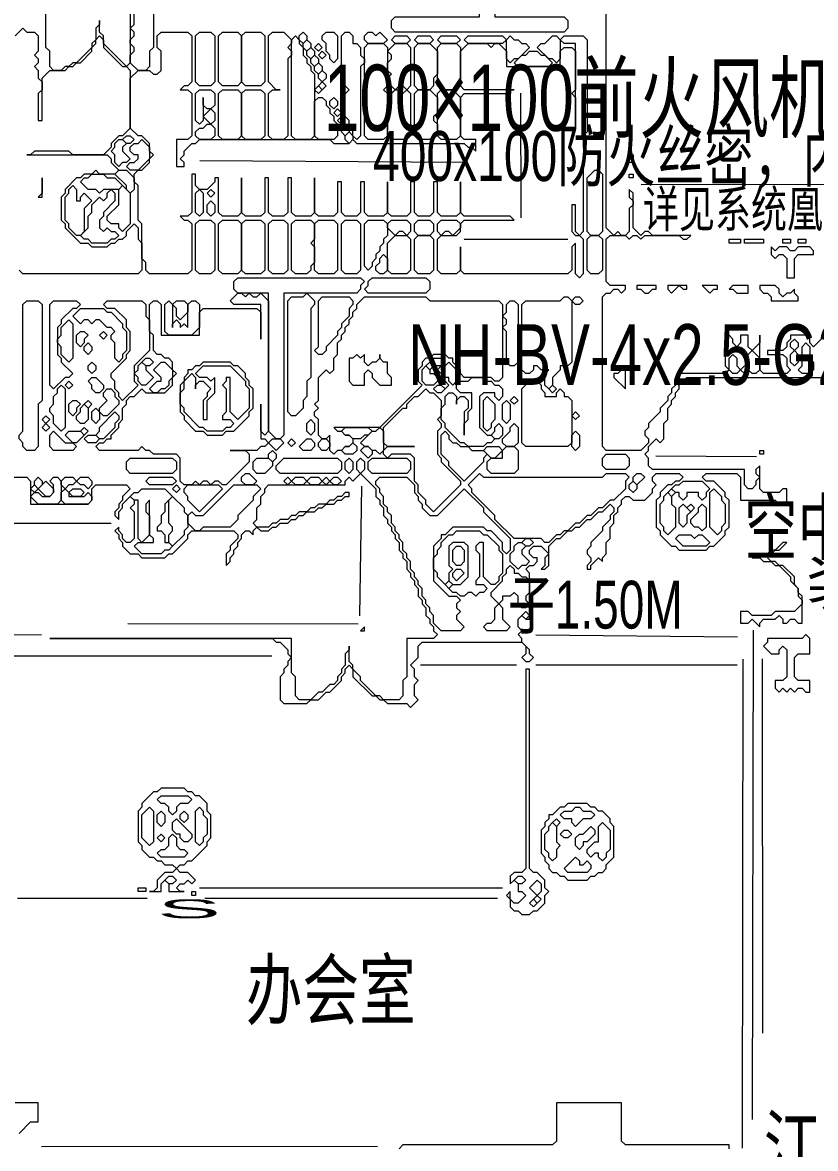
# Model space of a CAD drawing. Extents: x 10 to 1972, y 10 to 1392.
# Drawn here: x 1296.9 to 1503.5, y 475.1 to 768.5 of the extents above; entities that cross this region are included whole.
import ezdxf

# ---------------------------------------------------------------- set-up
doc = ezdxf.new("R2010")
doc.units = 0
for name, color, linetype, lineweight in [('OCR_TEXT', 6, 'Continuous', 0), ('TRACE_CURVE', 6, 'Continuous', 0), ('TRACE_STRAIGHT', 5, 'Continuous', 0), ('TRACE_TEXT_SYMBOL', 6, 'Continuous', 0)]:
    doc.layers.add(name, color=color, linetype=linetype, lineweight=lineweight)
doc.styles.add('wqy-unicode', font='wqy-unicode.lff')

msp = doc.modelspace()

# ---------------------------------------------------------------- linework, layer by layer
at = {"layer": 'TRACE_CURVE', "color": 6}
for points in [[(1449, 698), (1450, 698), (1451, 699), (1452, 699), (1453, 698), (1454, 699), (1454, 700), (1450, 700), (1449, 701), (1449, 712), (1450, 713), (1454, 713), (1455, 712), (1456, 713), (1457, 713), (1458, 712), (1459, 713), (1468, 713), (1469, 712), (1470, 712), (1471, 713), (1461, 713), (1460, 714), (1459, 714), (1458, 713), (1456, 715), (1456, 724), (1455, 725), (1455, 723), (1456, 722), (1456, 721), (1455, 720), (1455, 714), (1454, 713), (1453, 713), (1452, 714), (1451, 713), (1449, 715), (1449, 838)], [(1325, 772), (1325, 758), (1324, 757), (1318, 763), (1318, 765), (1317, 766), (1317, 769), (1317, 768), (1316, 767), (1316, 764), (1315, 763), (1315, 762), (1311, 758), (1310, 758), (1309, 757), (1308, 757), (1307, 756), (1305, 756), (1304, 757), (1304, 761), (1303, 762), (1303, 771)], [(1331, 771), (1331, 762), (1330, 761), (1330, 757), (1329, 756), (1327, 756), (1325, 758), (1325, 760), (1326, 761), (1326, 762), (1325, 763), (1325, 764), (1326, 765), (1326, 766), (1325, 767), (1326, 768), (1326, 773)], [(1295, 765), (1297, 767), (1298, 766), (1300, 766), (1301, 765), (1301, 761), (1300, 760), (1301, 759), (1301, 758), (1300, 757), (1301, 756), (1301, 754), (1302, 753), (1302, 751), (1301, 750), (1301, 743), (1302, 743), (1302, 754), (1304, 756), (1308, 756), (1309, 757), (1310, 757), (1311, 758), (1312, 758), (1315, 761), (1315, 762), (1316, 763), (1316, 764), (1317, 765), (1318, 764), (1318, 762), (1323, 757), (1324, 757), (1325, 756), (1325, 741), (1323, 739), (1322, 739), (1320, 737), (1320, 736), (1318, 734), (1310, 734), (1309, 735), (1300, 735), (1299, 734), (1298, 734), (1319, 734), (1320, 733), (1320, 732), (1322, 730), (1321, 729), (1317, 729), (1316, 730), (1315, 729), (1313, 729), (1312, 728), (1311, 728), (1308, 725), (1308, 724)], [(1332, 765), (1333, 766), (1340, 766), (1341, 765), (1341, 753), (1340, 752), (1339, 752), (1338, 751), (1340, 751), (1341, 750), (1341, 739), (1340, 738), (1337, 738), (1337, 731), (1339, 731), (1339, 732), (1338, 733), (1339, 734), (1339, 735), (1341, 737), (1342, 737), (1343, 738), (1377, 738), (1378, 737), (1382, 737), (1383, 738), (1384, 737), (1412, 737), (1413, 736), (1414, 736), (1415, 735), (1415, 738), (1412, 738), (1411, 739), (1411, 749), (1412, 750), (1423, 750), (1424, 751), (1425, 751), (1412, 751), (1411, 752), (1411, 761), (1413, 763), (1418, 763), (1419, 762), (1420, 763), (1421, 763), (1423, 761), (1423, 757), (1437, 757), (1437, 761), (1438, 762), (1440, 762), (1441, 761), (1441, 751), (1440, 750), (1441, 749), (1441, 741), (1441, 763), (1438, 763), (1437, 764), (1438, 765), (1443, 765), (1444, 764)], [(1330, 737), (1328, 739), (1327, 739), (1325, 741), (1325, 754), (1327, 756), (1330, 756), (1331, 755), (1332, 755), (1333, 756), (1333, 761), (1332, 762), (1332, 765)], [(1444, 764), (1444, 740), (1443, 739), (1443, 736), (1444, 735), (1443, 734), (1443, 714), (1442, 713), (1441, 714), (1441, 721), (1440, 721), (1440, 714), (1441, 713), (1442, 713), (1443, 712), (1443, 703), (1442, 702), (1441, 703), (1441, 711), (1440, 710), (1440, 704), (1439, 703), (1412, 703), (1411, 704), (1411, 710), (1411, 704), (1410, 703), (1406, 703), (1405, 704), (1405, 712), (1406, 713), (1410, 713), (1411, 714), (1411, 716), (1412, 717), (1425, 717), (1424, 718), (1412, 718), (1411, 719), (1411, 727), (1411, 719), (1410, 718), (1406, 718), (1405, 719), (1405, 727), (1404, 727), (1404, 719), (1403, 718), (1400, 718), (1399, 719), (1399, 727), (1398, 727), (1398, 719), (1397, 718), (1393, 718), (1392, 719), (1392, 727), (1392, 719), (1391, 718), (1387, 718), (1386, 719), (1386, 727), (1385, 727), (1385, 719)], [(1385, 719), (1384, 718), (1381, 718), (1380, 719), (1380, 727), (1379, 727), (1379, 719), (1378, 718), (1374, 718), (1373, 719), (1373, 728), (1373, 719), (1372, 718), (1368, 718), (1367, 719), (1367, 728), (1366, 728), (1366, 719), (1365, 718), (1362, 718), (1361, 719), (1361, 728), (1360, 728), (1360, 719), (1359, 718), (1355, 718), (1354, 719), (1354, 728), (1354, 719), (1353, 718), (1349, 718), (1348, 719), (1348, 728), (1347, 728), (1347, 727), (1345, 725), (1343, 725), (1342, 726), (1342, 729), (1341, 729), (1341, 719), (1340, 718), (1338, 718), (1339, 717), (1340, 717), (1341, 716), (1341, 704), (1340, 703), (1330, 703), (1329, 704), (1329, 706), (1328, 707), (1328, 716), (1327, 717), (1327, 726), (1326, 727), (1326, 729), (1327, 730), (1328, 730), (1330, 732), (1330, 733), (1331, 734), (1330, 735), (1330, 737)], [(1308, 724), (1307, 723), (1307, 717), (1308, 716), (1308, 715), (1312, 711), (1314, 711), (1315, 710), (1319, 710), (1320, 711), (1321, 711), (1322, 712), (1323, 712), (1324, 713), (1324, 714), (1326, 716), (1327, 715), (1327, 712), (1328, 711), (1328, 704), (1327, 703), (1297, 703), (1296, 704)], [(1353, 698), (1354, 698), (1355, 697), (1356, 698), (1357, 697), (1358, 697), (1359, 698), (1361, 696), (1361, 662), (1360, 661), (1359, 662), (1359, 669), (1359, 660), (1360, 660), (1361, 659), (1360, 658), (1359, 658), (1358, 657), (1351, 657), (1355, 657), (1356, 656), (1356, 654), (1350, 648), (1349, 648), (1348, 649), (1347, 649), (1346, 648), (1345, 649), (1344, 649), (1343, 648), (1342, 649), (1341, 648), (1339, 648), (1338, 649), (1338, 655), (1337, 656), (1331, 656), (1330, 657), (1329, 657), (1328, 658), (1327, 657), (1317, 657), (1316, 658), (1317, 659), (1318, 659), (1319, 660), (1320, 660), (1320, 661), (1322, 663), (1322, 664), (1323, 665), (1323, 668), (1324, 669), (1324, 670), (1325, 671), (1326, 671), (1328, 673), (1329, 672), (1334, 672), (1336, 674), (1336, 676), (1337, 677), (1336, 678), (1336, 680)], [(1336, 680), (1335, 681), (1334, 681), (1333, 682), (1332, 682), (1331, 683), (1331, 687), (1330, 688), (1330, 695), (1331, 696), (1332, 696), (1333, 695), (1333, 687), (1343, 687), (1343, 693), (1344, 694), (1358, 694), (1359, 693), (1359, 686), (1359, 695), (1352, 695), (1351, 696), (1353, 698)], [(1386, 697), (1402, 697), (1403, 696), (1421, 696), (1422, 695), (1422, 676), (1421, 675), (1420, 675), (1419, 676), (1412, 676), (1411, 677), (1411, 678), (1409, 680), (1409, 681), (1408, 681), (1407, 682), (1404, 682), (1403, 681), (1402, 681), (1401, 680), (1401, 679), (1400, 678), (1400, 675), (1401, 674), (1390, 663), (1378, 663), (1379, 662), (1380, 662), (1381, 661), (1382, 661), (1383, 660), (1383, 659), (1382, 658), (1381, 658), (1380, 657), (1379, 657), (1378, 656), (1377, 657), (1377, 661), (1376, 660), (1375, 660), (1374, 661), (1374, 665), (1373, 666), (1373, 667), (1374, 668), (1373, 669), (1374, 670), (1374, 676), (1376, 678), (1377, 677), (1378, 678), (1378, 681), (1379, 682), (1379, 685), (1380, 686), (1380, 687), (1381, 688), (1381, 689), (1382, 690), (1382, 691), (1383, 692), (1383, 693), (1384, 694)], [(1384, 694), (1384, 695), (1386, 697)], [(1505, 686), (1503, 684), (1502, 685), (1502, 687), (1497, 687), (1497, 686), (1496, 685), (1496, 684), (1495, 683), (1491, 683), (1491, 682), (1495, 682), (1496, 681), (1496, 679), (1497, 678), (1496, 677), (1490, 677), (1489, 678), (1489, 687), (1489, 685), (1487, 683), (1486, 684), (1486, 687), (1484, 687), (1484, 685), (1483, 684), (1482, 685), (1482, 686), (1481, 687), (1480, 687), (1480, 679), (1481, 678), (1480, 677), (1468, 677), (1468, 676), (1467, 675), (1467, 674), (1466, 673), (1466, 672), (1465, 671), (1465, 670), (1463, 668), (1463, 667), (1460, 664), (1460, 663), (1459, 662), (1459, 661), (1460, 660), (1460, 659), (1458, 657), (1449, 657), (1448, 658), (1448, 697), (1449, 698)], [(1474, 650), (1475, 651), (1483, 651), (1484, 650), (1484, 644), (1493, 644), (1494, 643), (1496, 643), (1496, 647), (1495, 647), (1494, 646), (1490, 646), (1489, 647), (1489, 653), (1488, 652), (1488, 651), (1489, 650), (1488, 649), (1488, 648), (1487, 647), (1486, 647), (1485, 648), (1485, 652), (1461, 652), (1460, 653), (1460, 655), (1459, 656), (1460, 657), (1460, 658), (1462, 660), (1463, 659), (1464, 660), (1464, 664), (1465, 665), (1465, 668), (1466, 669), (1466, 670), (1467, 671), (1467, 672), (1468, 673), (1468, 674), (1470, 676), (1516, 676)], [(1290, 650), (1298, 650), (1299, 649), (1299, 643), (1314, 643), (1315, 644), (1315, 647), (1316, 648), (1324, 648), (1325, 647), (1323, 645), (1323, 644), (1322, 643), (1322, 642), (1321, 641), (1321, 640), (1322, 639), (1322, 641), (1323, 642), (1323, 643), (1325, 645), (1326, 644), (1326, 643), (1325, 642), (1326, 641)], [(1381, 646), (1380, 645), (1379, 645), (1378, 644), (1377, 644), (1376, 643), (1374, 643), (1373, 642), (1372, 642), (1371, 641), (1369, 641), (1368, 640), (1367, 640), (1366, 639), (1364, 639), (1363, 638), (1362, 638), (1361, 637), (1358, 637), (1357, 638), (1358, 639), (1358, 642), (1359, 643), (1359, 645), (1360, 646), (1360, 647), (1361, 648), (1381, 648), (1381, 649), (1382, 650), (1383, 649), (1385, 651), (1389, 647), (1389, 645), (1390, 644), (1390, 643), (1391, 642), (1391, 640), (1392, 639), (1392, 638), (1393, 637), (1393, 636), (1394, 635), (1394, 634), (1395, 633), (1395, 631), (1396, 630), (1396, 629), (1397, 628), (1397, 626), (1398, 625), (1398, 624), (1399, 623), (1399, 622), (1400, 621), (1400, 619), (1401, 618), (1401, 617), (1402, 616), (1402, 614), (1403, 613), (1403, 612), (1404, 611), (1404, 610)], [(1389, 649), (1390, 650), (1397, 650), (1399, 648), (1399, 646), (1400, 645), (1400, 644), (1401, 643), (1401, 642), (1403, 640), (1405, 640), (1412, 647), (1417, 642), (1417, 641), (1424, 634), (1424, 631), (1423, 630), (1422, 631), (1422, 633), (1419, 636), (1418, 636), (1417, 637), (1409, 637), (1407, 635), (1406, 635), (1406, 634), (1404, 632), (1404, 623), (1408, 619), (1410, 619), (1411, 618), (1410, 617), (1410, 616), (1411, 615), (1410, 614), (1410, 613), (1412, 611), (1411, 610), (1406, 610), (1404, 612), (1404, 614), (1403, 615), (1403, 616), (1402, 617), (1402, 618), (1401, 619), (1401, 621), (1400, 622), (1400, 623), (1399, 624), (1399, 625), (1398, 626), (1398, 628), (1397, 629), (1397, 630), (1396, 631), (1396, 633), (1395, 634), (1395, 635), (1394, 636), (1394, 637), (1393, 638), (1393, 640), (1392, 641)], [(1392, 641), (1392, 642), (1391, 643), (1391, 645), (1390, 646), (1390, 647), (1389, 648), (1389, 649)], [(1450, 640), (1450, 639), (1448, 637), (1448, 636), (1445, 633), (1445, 632), (1444, 631), (1444, 630), (1445, 629), (1445, 628), (1444, 627), (1444, 626), (1445, 626), (1445, 627), (1447, 629), (1448, 628), (1448, 629), (1449, 630), (1449, 633), (1450, 634), (1450, 637), (1451, 638), (1451, 640), (1452, 641), (1452, 642), (1453, 643), (1453, 644), (1454, 645), (1455, 645), (1456, 644), (1459, 644), (1461, 646), (1461, 647), (1462, 648), (1461, 649), (1461, 650), (1462, 651), (1468, 651), (1469, 650), (1468, 649), (1467, 649), (1466, 648), (1465, 648), (1463, 646), (1463, 645), (1462, 644), (1462, 637), (1463, 636), (1463, 635), (1466, 632), (1467, 632), (1468, 631), (1475, 631), (1476, 632), (1477, 632), (1480, 635), (1480, 636), (1481, 637), (1481, 644), (1480, 645), (1480, 646), (1477, 649), (1475, 649), (1474, 650)], [(1326, 641), (1326, 634), (1325, 633), (1324, 633), (1323, 634), (1323, 635), (1322, 636), (1322, 637), (1321, 636), (1322, 635), (1322, 634), (1323, 633), (1323, 632), (1325, 630), (1327, 630), (1328, 629), (1334, 629), (1335, 630), (1336, 630), (1340, 634), (1340, 635), (1341, 636), (1352, 636), (1353, 635), (1353, 634), (1351, 632), (1351, 631), (1350, 630), (1350, 627), (1351, 628), (1351, 629), (1352, 630), (1352, 631), (1353, 632), (1353, 633), (1354, 634), (1354, 635), (1355, 636), (1356, 636), (1357, 635), (1357, 636), (1358, 637), (1359, 636), (1361, 636), (1362, 637), (1363, 637), (1364, 638), (1366, 638), (1367, 639), (1368, 639), (1369, 640), (1370, 640), (1371, 641), (1373, 641), (1374, 642), (1375, 642), (1376, 643), (1378, 643), (1379, 644), (1380, 644), (1381, 645), (1382, 645), (1382, 646), (1381, 646)], [(1391, 592), (1392, 591), (1397, 591), (1398, 590), (1400, 592), (1399, 593), (1399, 596), (1400, 597), (1399, 598), (1399, 600), (1398, 601), (1400, 603), (1400, 606), (1401, 607), (1427, 607), (1428, 606), (1428, 604), (1427, 603), (1428, 602), (1429, 602), (1430, 603), (1429, 604), (1429, 605), (1427, 607), (1427, 608), (1426, 609), (1427, 610), (1426, 611), (1426, 613), (1427, 614), (1428, 613), (1429, 613), (1429, 625), (1428, 626), (1429, 627), (1430, 627), (1431, 628), (1431, 629), (1430, 629), (1429, 630), (1429, 631), (1430, 632), (1432, 632), (1434, 630), (1433, 629), (1433, 627), (1432, 626), (1433, 626), (1434, 627), (1434, 632), (1436, 634), (1437, 634), (1439, 636), (1440, 636), (1441, 637), (1442, 637), (1444, 639), (1445, 639), (1447, 641), (1448, 641), (1450, 643), (1451, 642), (1451, 641), (1450, 640)], [(1404, 610), (1405, 609), (1404, 608), (1397, 608), (1397, 598), (1396, 597), (1396, 593), (1395, 592), (1391, 592), (1390, 593), (1389, 593), (1385, 597), (1385, 598), (1383, 600), (1383, 601), (1382, 602), (1382, 606), (1382, 605), (1381, 604), (1381, 601), (1380, 600), (1380, 599), (1379, 598), (1379, 597), (1378, 596), (1377, 596), (1375, 594), (1374, 594), (1372, 592), (1369, 592), (1368, 593), (1368, 598), (1367, 599), (1367, 608), (1304, 608), (1362, 608), (1363, 607), (1364, 607), (1366, 605), (1366, 604), (1367, 603), (1366, 602), (1366, 601), (1365, 600), (1365, 599), (1364, 598), (1364, 592), (1365, 591), (1371, 591), (1372, 592), (1374, 592), (1376, 594), (1377, 594), (1380, 597), (1380, 598), (1381, 599), (1381, 600), (1382, 601), (1383, 600), (1383, 598), (1388, 593), (1389, 593), (1390, 592), (1391, 592)], [(1296, 479), (1299, 482), (1301, 482), (1301, 487), (1295, 487)]]:
    msp.add_lwpolyline(points, dxfattribs=at)
for points in [[(1387, 801), (1388, 802), (1391, 802), (1392, 801), (1392, 790), (1393, 789), (1441, 789), (1442, 788), (1442, 786), (1441, 785), (1420, 785), (1420, 770), (1438, 770), (1439, 769), (1439, 767), (1438, 766), (1394, 766), (1393, 767), (1393, 769), (1394, 770), (1416, 770), (1416, 785), (1388, 785), (1387, 786)], [(1342, 765), (1343, 766), (1346, 766), (1347, 765), (1347, 753), (1346, 752), (1343, 752), (1342, 753)], [(1348, 765), (1349, 766), (1353, 766), (1354, 765), (1354, 753), (1353, 752), (1349, 752), (1348, 753)], [(1354, 765), (1355, 766), (1359, 766), (1360, 765), (1360, 753), (1359, 752), (1355, 752), (1354, 753)], [(1361, 765), (1362, 766), (1365, 766), (1367, 764), (1367, 763), (1366, 762), (1367, 761), (1367, 760), (1366, 759), (1366, 739), (1365, 738), (1362, 738), (1361, 739), (1361, 750), (1362, 751), (1364, 751), (1363, 751), (1361, 753)], [(1369, 765), (1370, 766), (1371, 765), (1371, 764), (1370, 763), (1369, 764)], [(1375, 765), (1376, 766), (1378, 766), (1379, 765), (1379, 759), (1378, 758), (1377, 759), (1377, 760), (1376, 761), (1376, 763), (1375, 764)], [(1380, 765), (1381, 766), (1382, 766), (1383, 765), (1383, 763), (1384, 763), (1385, 762), (1385, 760), (1386, 759), (1386, 758), (1385, 757), (1385, 739), (1384, 738), (1383, 739), (1383, 741), (1382, 742), (1382, 743), (1381, 744), (1381, 748), (1380, 749), (1382, 751), (1381, 752), (1381, 753), (1380, 754)], [(1386, 765), (1387, 766), (1388, 766), (1389, 765), (1390, 766), (1392, 764), (1391, 763), (1387, 763), (1386, 764)], [(1367, 764), (1368, 765), (1369, 764), (1369, 763), (1370, 762), (1370, 760), (1371, 759), (1371, 758), (1372, 757), (1372, 756), (1373, 755), (1373, 739), (1372, 738), (1368, 738), (1367, 739)], [(1370, 763), (1371, 764), (1372, 763), (1372, 762), (1371, 761), (1370, 762)], [(1373, 762), (1374, 763), (1375, 762), (1374, 761)], [(1386, 762), (1387, 763), (1391, 763), (1392, 762), (1392, 752), (1391, 751), (1392, 750), (1392, 739), (1391, 738), (1387, 738), (1386, 739)], [(1394, 763), (1397, 763), (1398, 762), (1398, 752), (1397, 751), (1396, 752), (1395, 752), (1394, 751), (1392, 753), (1392, 754), (1393, 755), (1392, 756), (1392, 758), (1393, 759), (1393, 760), (1392, 761)], [(1393, 764), (1394, 765), (1397, 765), (1398, 764), (1397, 763), (1394, 763)], [(1399, 764), (1400, 765), (1403, 765), (1404, 764), (1403, 763), (1400, 763)], [(1399, 762), (1400, 763), (1403, 763), (1405, 761), (1405, 755), (1404, 754), (1404, 752), (1403, 751), (1400, 751), (1399, 752)], [(1405, 764), (1406, 765), (1410, 765), (1411, 764), (1410, 763), (1406, 763)], [(1405, 762), (1406, 763), (1410, 763), (1411, 762), (1411, 752), (1410, 751), (1406, 751), (1405, 752)], [(1412, 764), (1413, 765), (1422, 765), (1423, 764), (1422, 763), (1413, 763)], [(1423, 764), (1424, 765), (1425, 764), (1426, 764), (1427, 763), (1428, 763), (1429, 762), (1426, 759), (1425, 759), (1424, 758), (1423, 759)], [(1435, 765), (1436, 765), (1437, 764), (1437, 759), (1436, 758), (1435, 759), (1434, 759), (1431, 762), (1432, 763), (1433, 763)], [(1371, 761), (1372, 762), (1373, 761), (1373, 760), (1372, 759), (1371, 760)], [(1374, 760), (1375, 761), (1376, 760), (1375, 759)], [(1428, 760), (1429, 761), (1431, 761), (1432, 760), (1433, 760), (1435, 758), (1434, 757), (1426, 757), (1425, 758), (1427, 760)], [(1372, 759), (1373, 760), (1374, 759), (1374, 758), (1373, 757), (1372, 758)], [(1373, 757), (1374, 758), (1375, 757), (1375, 756), (1374, 755), (1373, 756)], [(1374, 755), (1375, 756), (1376, 755), (1376, 754), (1375, 753), (1374, 754)], [(1373, 751), (1374, 752), (1375, 751), (1374, 750)], [(1374, 752), (1375, 753), (1376, 752), (1375, 751)], [(1342, 750), (1343, 751), (1346, 751), (1347, 750), (1347, 747), (1346, 746), (1345, 746), (1344, 747), (1344, 749), (1344, 743), (1343, 742), (1342, 743)], [(1348, 750), (1349, 751), (1353, 751), (1354, 750), (1354, 739), (1353, 738), (1349, 738), (1348, 739)], [(1354, 750), (1355, 751), (1359, 751), (1360, 750), (1360, 739), (1359, 738), (1355, 738), (1354, 739)], [(1373, 748), (1374, 749), (1375, 749), (1376, 748), (1376, 747), (1377, 746), (1377, 745), (1378, 744), (1378, 743), (1379, 742), (1379, 739), (1378, 738), (1374, 738), (1373, 739)], [(1377, 748), (1378, 749), (1379, 748), (1379, 747), (1378, 746), (1377, 747)], [(1394, 751), (1395, 751), (1396, 750), (1397, 751), (1398, 750), (1398, 739), (1397, 738), (1393, 738), (1392, 739), (1392, 749)], [(1399, 750), (1400, 751), (1403, 751), (1405, 749), (1405, 745), (1404, 744), (1404, 743), (1405, 742), (1405, 740), (1403, 738), (1400, 738), (1399, 739)], [(1405, 750), (1406, 751), (1409, 751), (1411, 749), (1411, 739), (1410, 738), (1406, 738), (1405, 739)], [(1346, 746), (1347, 745), (1347, 743), (1346, 742), (1344, 744)], [(1378, 745), (1379, 746), (1380, 745), (1379, 744)], [(1379, 743), (1380, 744), (1381, 743), (1380, 742)], [(1344, 741), (1345, 742), (1346, 742), (1347, 741), (1347, 739), (1346, 738), (1343, 738), (1342, 739), (1342, 740), (1343, 741)], [(1380, 741), (1381, 742), (1382, 741), (1382, 740), (1381, 739), (1380, 740)], [(1381, 739), (1382, 740), (1383, 739), (1383, 738), (1382, 737), (1381, 738)], [(1321, 737), (1322, 738), (1323, 738), (1324, 737), (1323, 736), (1323, 735), (1325, 733), (1324, 732), (1323, 732), (1322, 731), (1321, 732), (1321, 734), (1320, 735), (1321, 736)], [(1323, 738), (1324, 739), (1325, 739), (1326, 738), (1325, 737), (1324, 737)], [(1327, 737), (1328, 738), (1330, 736), (1330, 733), (1327, 730), (1325, 730), (1324, 731), (1325, 732), (1326, 732), (1327, 733), (1327, 734), (1326, 734), (1325, 735), (1325, 736), (1326, 737)], [(1314, 728), (1315, 729), (1318, 729), (1319, 728), (1321, 728), (1323, 726), (1322, 725), (1318, 725), (1317, 724), (1316, 725), (1314, 725), (1312, 727), (1313, 728)], [(1321, 729), (1322, 730), (1324, 730), (1326, 728), (1326, 725), (1325, 724), (1324, 725), (1324, 726)], [(1446, 730), (1447, 730), (1448, 729), (1448, 714), (1447, 713), (1445, 713), (1444, 714), (1444, 728)], [(1309, 725), (1310, 726), (1311, 725), (1311, 722), (1312, 722), (1312, 723), (1313, 724), (1315, 722), (1313, 720), (1313, 714), (1312, 713), (1311, 713), (1309, 715), (1309, 716), (1308, 717), (1308, 723), (1309, 724)], [(1319, 724), (1320, 725), (1321, 724), (1321, 722), (1318, 719), (1318, 718), (1317, 717), (1317, 715), (1318, 714), (1319, 715), (1320, 714), (1321, 714), (1322, 713), (1321, 712), (1320, 712), (1319, 711), (1315, 711), (1314, 712), (1313, 712), (1312, 713), (1314, 715), (1314, 718), (1315, 719), (1315, 721), (1317, 723), (1318, 722), (1319, 723)], [(1322, 725), (1323, 726), (1325, 724), (1325, 716), (1323, 714), (1322, 715), (1322, 716), (1320, 716), (1319, 717), (1319, 718), (1322, 721)], [(1342, 724), (1343, 725), (1344, 724), (1344, 719), (1343, 718), (1342, 719)], [(1345, 724), (1346, 725), (1347, 724), (1346, 723)], [(1345, 721), (1346, 722), (1347, 721), (1347, 719), (1346, 718), (1345, 719)], [(1342, 716), (1343, 717), (1346, 717), (1347, 716), (1347, 704), (1346, 703), (1343, 703), (1342, 704)], [(1348, 716), (1349, 717), (1353, 717), (1354, 716), (1354, 704), (1353, 703), (1349, 703), (1348, 704)], [(1354, 716), (1355, 717), (1359, 717), (1360, 716), (1360, 704), (1359, 703), (1355, 703), (1354, 704)], [(1361, 716), (1362, 717), (1365, 717), (1366, 716), (1366, 704), (1365, 703), (1362, 703), (1361, 704)], [(1367, 716), (1368, 717), (1372, 717), (1373, 716), (1373, 712), (1372, 711), (1373, 710), (1373, 706), (1372, 705), (1372, 704), (1371, 703), (1368, 703), (1367, 704)], [(1373, 716), (1374, 717), (1378, 717), (1379, 716), (1379, 704), (1378, 703), (1374, 703), (1373, 704)], [(1380, 716), (1381, 717), (1384, 717), (1385, 716), (1385, 704), (1384, 703), (1381, 703), (1380, 704)], [(1386, 716), (1387, 717), (1391, 717), (1392, 716), (1392, 713), (1391, 712), (1391, 711), (1390, 710), (1390, 709), (1389, 708), (1389, 707), (1388, 706), (1388, 705), (1387, 704), (1386, 705)], [(1392, 716), (1393, 717), (1397, 717), (1398, 716), (1398, 714), (1397, 713), (1396, 714), (1395, 714), (1394, 713), (1392, 715)], [(1399, 716), (1400, 717), (1403, 717), (1404, 716), (1404, 714), (1403, 713), (1400, 713), (1399, 714)], [(1405, 716), (1406, 717), (1410, 717), (1411, 716), (1411, 715), (1409, 713), (1408, 714), (1407, 714), (1406, 713), (1405, 714)], [(1394, 713), (1397, 713), (1398, 712), (1398, 704), (1397, 703), (1393, 703), (1392, 704), (1392, 711)], [(1399, 712), (1400, 713), (1403, 713), (1404, 712), (1404, 704), (1403, 703), (1400, 703), (1399, 704)], [(1444, 712), (1445, 713), (1447, 713), (1448, 712), (1448, 704), (1447, 703), (1445, 703), (1444, 704)], [(1390, 707), (1391, 708), (1392, 707), (1392, 704), (1391, 703), (1390, 703), (1389, 704), (1389, 705), (1390, 706)], [(1352, 701), (1353, 702), (1385, 702), (1386, 701), (1385, 700), (1385, 699), (1384, 698), (1365, 698), (1365, 661), (1364, 660), (1363, 660), (1361, 662), (1361, 698), (1353, 698), (1352, 699)], [(1387, 701), (1388, 702), (1402, 702), (1403, 701), (1403, 699), (1402, 698), (1387, 698), (1386, 699), (1387, 700)], [(1297, 695), (1298, 696), (1301, 696), (1302, 695), (1302, 670), (1301, 669), (1301, 658), (1300, 657), (1298, 657), (1297, 658), (1297, 659), (1296, 660), (1296, 661), (1297, 662)], [(1304, 695), (1305, 696), (1311, 696), (1312, 695), (1311, 694), (1310, 694), (1307, 691), (1307, 690), (1306, 689), (1306, 682), (1307, 681), (1307, 680), (1310, 677), (1309, 676), (1308, 676), (1305, 673), (1304, 674)], [(1318, 695), (1319, 696), (1328, 696), (1329, 695), (1329, 692), (1330, 691), (1330, 683), (1326, 679), (1326, 675), (1327, 674), (1323, 670), (1322, 671), (1322, 672), (1321, 673), (1321, 675), (1320, 676), (1320, 677), (1324, 681), (1324, 682), (1325, 683), (1325, 688), (1324, 689), (1324, 691), (1321, 694), (1319, 694)], [(1334, 695), (1335, 696), (1336, 695), (1336, 689), (1336, 690), (1337, 691), (1338, 690), (1338, 689), (1339, 690), (1340, 689), (1340, 695), (1341, 696), (1342, 696), (1343, 695), (1343, 689), (1341, 687), (1335, 687), (1334, 688)], [(1336, 695), (1337, 696), (1339, 696), (1340, 695), (1340, 693), (1338, 691), (1337, 692), (1337, 694)], [(1370, 697), (1371, 698), (1373, 696), (1373, 695), (1372, 694), (1372, 676), (1371, 675), (1371, 671), (1370, 670), (1370, 668), (1368, 666), (1367, 666), (1366, 667), (1366, 696), (1367, 697)], [(1374, 696), (1375, 697), (1382, 697), (1383, 696), (1383, 695), (1382, 694), (1382, 692), (1380, 690), (1380, 689), (1379, 688), (1379, 687), (1376, 684), (1376, 683), (1375, 682), (1374, 682), (1373, 683), (1374, 684)], [(1423, 695), (1424, 696), (1425, 696), (1426, 695), (1426, 688), (1427, 687), (1426, 686), (1426, 680), (1425, 679), (1424, 679), (1423, 680), (1423, 688), (1422, 689), (1423, 690), (1423, 691), (1422, 692), (1423, 693)], [(1437, 696), (1438, 697), (1439, 697), (1440, 696), (1440, 680), (1439, 679), (1437, 679), (1437, 678), (1435, 676), (1435, 674), (1434, 673), (1433, 674), (1433, 677), (1434, 678), (1432, 678), (1431, 679), (1430, 679), (1430, 678), (1429, 677), (1428, 677), (1427, 678), (1427, 695), (1428, 696)], [(1440, 696), (1441, 697), (1442, 697), (1443, 696), (1442, 695), (1441, 695)], [(1312, 694), (1318, 694), (1319, 693), (1320, 693), (1323, 690), (1323, 689), (1324, 688), (1324, 683), (1323, 682), (1323, 681), (1322, 680), (1321, 681), (1321, 685), (1320, 686), (1320, 687), (1321, 688), (1320, 689), (1319, 689), (1317, 691), (1316, 691), (1315, 690), (1314, 691), (1313, 691), (1312, 690), (1310, 692)], [(1309, 691), (1310, 690), (1310, 681), (1309, 680), (1307, 682), (1307, 684), (1306, 685), (1306, 686), (1307, 687), (1307, 689)], [(1311, 687), (1312, 688), (1313, 688), (1314, 687), (1313, 686), (1313, 685), (1312, 684), (1311, 685)], [(1317, 687), (1318, 688), (1319, 687), (1318, 686)], [(1313, 684), (1314, 685), (1315, 684), (1315, 683), (1314, 682), (1313, 683)], [(1497, 685), (1498, 686), (1499, 685), (1499, 684), (1498, 683), (1497, 684)], [(1500, 684), (1501, 685), (1502, 684), (1502, 681), (1503, 680), (1503, 678), (1502, 677), (1500, 677), (1499, 678), (1500, 679)], [(1328, 680), (1329, 681), (1330, 681), (1331, 680), (1330, 679), (1329, 679)], [(1403, 680), (1404, 681), (1406, 681), (1407, 680), (1406, 679), (1404, 679)], [(1481, 681), (1482, 682), (1483, 681), (1483, 679), (1484, 678), (1483, 677), (1482, 677), (1481, 678)], [(1486, 682), (1487, 683), (1489, 681), (1489, 678), (1488, 677), (1487, 677), (1486, 678)], [(1497, 682), (1498, 683), (1499, 682), (1499, 680), (1498, 679), (1497, 680)], [(1314, 679), (1315, 680), (1316, 679), (1316, 678), (1315, 677), (1314, 678)], [(1327, 679), (1328, 680), (1329, 679), (1329, 678), (1331, 676), (1329, 674), (1328, 674), (1327, 675), (1327, 676), (1326, 677), (1327, 678)], [(1333, 680), (1334, 680), (1336, 678), (1336, 676), (1335, 675), (1335, 674), (1334, 673), (1333, 673), (1332, 672), (1331, 672), (1330, 673), (1332, 675), (1333, 675), (1333, 676), (1331, 678)], [(1401, 678), (1402, 679), (1403, 678), (1403, 677), (1404, 677), (1405, 676), (1405, 675), (1404, 674), (1402, 674), (1401, 675)], [(1402, 679), (1403, 680), (1404, 679), (1403, 678)], [(1407, 679), (1408, 680), (1410, 678), (1410, 675), (1409, 674), (1408, 675), (1408, 676), (1407, 676), (1405, 678), (1406, 679)], [(1484, 678), (1485, 679), (1486, 678), (1485, 677)], [(1308, 674), (1309, 675), (1310, 674), (1309, 673)], [(1314, 675), (1315, 676), (1316, 676), (1318, 674), (1318, 673), (1317, 672), (1316, 672), (1315, 673), (1315, 674)], [(1413, 675), (1414, 676), (1417, 676), (1418, 675), (1419, 675), (1420, 674), (1421, 674), (1422, 673), (1422, 671), (1421, 670), (1420, 671), (1420, 672), (1417, 672), (1416, 671), (1416, 663), (1418, 661), (1419, 661), (1420, 660), (1419, 659), (1418, 659), (1417, 658), (1413, 658), (1412, 659), (1411, 659), (1407, 663), (1407, 664), (1406, 665), (1406, 668), (1407, 669), (1407, 671), (1408, 672), (1409, 672), (1410, 671), (1410, 669), (1410, 670), (1411, 671), (1412, 671), (1413, 670), (1413, 668), (1412, 667), (1412, 661), (1412, 664), (1413, 665), (1413, 667), (1414, 668), (1414, 672), (1411, 672), (1410, 673), (1410, 674), (1411, 675)], [(1406, 674), (1407, 675), (1408, 674), (1407, 673)], [(1429, 675), (1431, 675), (1432, 674), (1432, 673), (1433, 672), (1433, 671), (1436, 671), (1436, 672), (1437, 673), (1438, 672), (1438, 671), (1439, 671), (1440, 670), (1440, 659), (1439, 658), (1428, 658), (1427, 659), (1427, 673)], [(1306, 673), (1307, 674), (1308, 673), (1308, 663), (1307, 662), (1305, 664), (1305, 666), (1304, 667), (1304, 668), (1305, 669), (1305, 671), (1306, 672)], [(1318, 672), (1319, 673), (1320, 673), (1321, 672), (1321, 671), (1322, 670), (1322, 669), (1319, 666), (1318, 666), (1317, 667), (1317, 668), (1319, 670), (1318, 671)], [(1402, 673), (1403, 672), (1404, 672), (1406, 670), (1406, 666), (1405, 665), (1406, 664), (1406, 663), (1405, 662), (1405, 656), (1406, 655), (1406, 654), (1411, 649), (1411, 648), (1404, 641), (1402, 643), (1402, 644), (1400, 646), (1400, 648), (1399, 649), (1399, 655), (1398, 656), (1393, 656), (1392, 655), (1391, 656), (1391, 657), (1392, 658), (1399, 658), (1392, 658), (1391, 659), (1391, 663), (1396, 668), (1397, 668), (1397, 669), (1399, 671), (1400, 671)], [(1404, 673), (1405, 674), (1406, 674), (1407, 673), (1406, 672), (1405, 672)], [(1434, 673), (1435, 674), (1436, 673), (1435, 672)], [(1309, 669), (1310, 670), (1311, 670), (1312, 669), (1311, 668), (1311, 667), (1310, 666), (1309, 667)], [(1313, 669), (1314, 670), (1315, 669), (1314, 668)], [(1417, 670), (1418, 671), (1420, 669), (1420, 665), (1419, 664), (1419, 663), (1418, 662), (1417, 663)], [(1422, 669), (1423, 670), (1424, 669), (1424, 665), (1423, 664), (1422, 665)], [(1424, 670), (1425, 671), (1426, 670), (1425, 669)], [(1312, 668), (1313, 669), (1314, 668), (1314, 665), (1313, 664), (1312, 664), (1311, 665), (1311, 666), (1312, 667)], [(1315, 667), (1316, 668), (1317, 667), (1317, 665), (1316, 664), (1315, 665)], [(1321, 667), (1322, 666), (1322, 665), (1321, 664), (1321, 663), (1318, 660), (1317, 660), (1316, 661), (1317, 662), (1317, 663)], [(1440, 666), (1441, 667), (1442, 666), (1441, 665)], [(1302, 665), (1303, 666), (1304, 665), (1303, 664)], [(1302, 663), (1303, 664), (1304, 663), (1303, 662)], [(1371, 664), (1372, 665), (1373, 664), (1373, 662), (1372, 661), (1371, 662)], [(1420, 663), (1421, 664), (1422, 663), (1422, 661), (1421, 660), (1420, 660), (1419, 661), (1420, 662)], [(1424, 663), (1425, 664), (1426, 663), (1426, 659), (1425, 658), (1423, 658), (1422, 659), (1422, 660), (1424, 662)], [(1304, 661), (1305, 662), (1308, 659), (1310, 659), (1311, 658), (1310, 657), (1305, 657), (1304, 658)], [(1308, 661), (1309, 662), (1312, 662), (1313, 661), (1311, 659), (1310, 659)], [(1312, 662), (1313, 663), (1314, 662), (1313, 661)], [(1313, 660), (1314, 661), (1316, 661), (1317, 660), (1316, 659), (1314, 659)], [(1380, 662), (1381, 663), (1387, 663), (1388, 662), (1387, 661), (1386, 661), (1385, 660), (1383, 660), (1382, 661), (1381, 661)], [(1389, 662), (1390, 663), (1391, 662), (1391, 657), (1390, 656), (1389, 657), (1388, 657), (1387, 658), (1386, 658), (1385, 659), (1388, 662)], [(1406, 661), (1407, 662), (1408, 661), (1408, 660), (1409, 659), (1410, 659), (1411, 658), (1413, 658), (1414, 657), (1417, 657), (1418, 656), (1417, 655), (1417, 654), (1412, 649), (1408, 653), (1408, 654), (1406, 656)], [(1440, 661), (1441, 662), (1442, 661), (1442, 658), (1441, 657), (1440, 658)], [(1361, 659), (1362, 660), (1364, 660), (1365, 659), (1363, 657)], [(1366, 659), (1367, 660), (1368, 659), (1367, 658)], [(1371, 660), (1372, 660), (1373, 659), (1373, 658), (1372, 657), (1370, 657), (1369, 658)], [(1374, 659), (1375, 660), (1376, 660), (1377, 659), (1377, 658), (1376, 657), (1375, 657), (1374, 658)], [(1382, 658), (1383, 659), (1384, 658), (1384, 657), (1383, 656), (1381, 656), (1380, 657), (1381, 658)], [(1385, 657), (1386, 658), (1387, 658), (1388, 657), (1388, 656), (1387, 655)], [(1417, 657), (1418, 658), (1421, 658), (1422, 657), (1420, 655), (1419, 655)], [(1422, 657), (1423, 658), (1425, 658), (1426, 657), (1426, 652), (1425, 651), (1419, 651), (1418, 652), (1418, 654), (1419, 655), (1422, 655)], [(1324, 654), (1325, 655), (1336, 655), (1337, 654), (1337, 652), (1336, 651), (1325, 651), (1324, 652)], [(1357, 654), (1358, 655), (1361, 655), (1362, 654), (1362, 653), (1360, 651), (1358, 651), (1357, 652)], [(1361, 656), (1362, 657), (1363, 656), (1363, 655), (1362, 654), (1361, 655)], [(1365, 655), (1379, 655), (1380, 654), (1380, 652), (1379, 651), (1364, 651), (1363, 652), (1363, 653)], [(1381, 654), (1382, 655), (1383, 654), (1383, 652), (1382, 651), (1381, 652)], [(1384, 654), (1385, 655), (1386, 654), (1386, 652), (1385, 651), (1384, 652)], [(1387, 654), (1388, 655), (1397, 655), (1398, 654), (1398, 652), (1397, 651), (1388, 651), (1387, 652)], [(1448, 655), (1449, 656), (1454, 656), (1455, 655), (1455, 653), (1454, 652), (1449, 652), (1448, 653)], [(1304, 649), (1305, 650), (1306, 650), (1307, 649), (1307, 644), (1306, 643), (1301, 643), (1299, 645), (1300, 646), (1301, 646), (1302, 645), (1304, 645), (1305, 646), (1305, 648)], [(1300, 649), (1301, 650), (1302, 649), (1302, 648), (1301, 647), (1300, 648)], [(1303, 649), (1305, 647), (1305, 646), (1304, 645), (1303, 645), (1301, 647)], [(1307, 649), (1308, 650), (1310, 650), (1311, 649), (1310, 648), (1309, 648), (1308, 647), (1307, 648)], [(1311, 649), (1312, 650), (1314, 650), (1315, 649), (1315, 648), (1314, 647), (1313, 648), (1312, 648)], [(1329, 649), (1330, 650), (1336, 650), (1337, 649), (1336, 648), (1330, 648)], [(1354, 650), (1355, 651), (1356, 651), (1358, 649), (1357, 648), (1355, 648), (1354, 649)], [(1365, 649), (1366, 650), (1367, 649), (1366, 648)], [(1367, 649), (1368, 650), (1370, 650), (1371, 649), (1370, 648), (1368, 648)], [(1371, 649), (1372, 650), (1374, 650), (1375, 649), (1374, 648), (1372, 648)], [(1375, 649), (1376, 650), (1377, 649), (1376, 648)], [(1377, 649), (1378, 650), (1379, 650), (1380, 649), (1379, 648), (1378, 648)], [(1416, 651), (1417, 650), (1448, 650), (1449, 651), (1454, 651), (1455, 650), (1454, 649), (1454, 647), (1451, 644), (1450, 644), (1448, 642), (1447, 642), (1445, 640), (1444, 640), (1442, 638), (1441, 638), (1439, 636), (1438, 636), (1437, 635), (1436, 635), (1434, 633), (1433, 633), (1432, 634), (1425, 634), (1420, 639), (1420, 640), (1414, 646), (1414, 647), (1413, 648)], [(1455, 648), (1456, 649), (1457, 648), (1457, 647), (1456, 646), (1455, 647)], [(1456, 650), (1457, 651), (1458, 651), (1459, 650), (1457, 648), (1456, 649)], [(1468, 648), (1469, 649), (1474, 649), (1476, 647), (1475, 646), (1475, 645), (1474, 644), (1473, 645), (1473, 646), (1470, 646), (1470, 645), (1469, 644), (1468, 645), (1468, 646), (1467, 646), (1466, 647), (1467, 648)], [(1299, 647), (1300, 648), (1301, 647), (1300, 646)], [(1307, 646), (1308, 647), (1309, 646), (1309, 645), (1313, 645), (1314, 646), (1315, 645), (1315, 644), (1314, 643), (1308, 643), (1307, 644)], [(1309, 646), (1310, 647), (1312, 647), (1313, 646), (1312, 645), (1310, 645)], [(1327, 646), (1328, 647), (1334, 647), (1336, 645), (1334, 643), (1334, 641), (1333, 640), (1333, 638), (1332, 637), (1332, 636), (1333, 636), (1334, 635), (1334, 633), (1335, 633), (1336, 632), (1335, 631), (1334, 631), (1333, 630), (1328, 630), (1326, 632), (1327, 633), (1331, 633), (1331, 634), (1330, 635), (1330, 644), (1329, 643), (1329, 641), (1330, 640), (1330, 635), (1328, 633), (1327, 634), (1327, 644), (1326, 644), (1325, 645), (1326, 646)], [(1336, 647), (1337, 648), (1338, 647), (1337, 646)], [(1339, 647), (1340, 648), (1348, 648), (1349, 647), (1343, 641), (1340, 644), (1340, 645), (1339, 646)], [(1352, 648), (1358, 648), (1359, 647), (1357, 645), (1357, 644), (1353, 640), (1353, 639), (1351, 637), (1344, 637), (1343, 636), (1342, 636), (1340, 638), (1340, 640), (1341, 641), (1342, 640), (1344, 640)], [(1464, 645), (1465, 646), (1466, 645), (1466, 643), (1467, 642), (1467, 637), (1465, 635), (1464, 636), (1464, 637), (1463, 638), (1463, 643), (1464, 644)], [(1465, 646), (1466, 647), (1467, 646), (1466, 645)], [(1476, 646), (1477, 647), (1479, 645), (1479, 644), (1480, 643), (1480, 638), (1479, 637), (1479, 636), (1478, 635), (1476, 637)], [(1335, 644), (1336, 645), (1339, 642), (1339, 641), (1340, 640), (1340, 637), (1339, 636), (1339, 635), (1336, 632), (1335, 633), (1335, 635), (1336, 636), (1336, 637), (1335, 638)], [(1468, 642), (1469, 643), (1471, 641), (1470, 640), (1470, 638), (1469, 637), (1468, 638)], [(1470, 642), (1471, 643), (1472, 642), (1471, 641)], [(1473, 642), (1474, 643), (1475, 642), (1475, 637), (1474, 636), (1473, 637), (1472, 637), (1471, 638), (1471, 639), (1473, 641)], [(1409, 635), (1410, 636), (1416, 636), (1417, 635), (1418, 635), (1421, 632), (1421, 631), (1422, 630), (1422, 625), (1421, 624), (1421, 623), (1420, 622), (1419, 622), (1417, 624), (1417, 633), (1416, 633), (1415, 632), (1415, 631), (1416, 630), (1416, 624), (1415, 623), (1415, 622), (1417, 622), (1418, 621), (1417, 620), (1416, 620), (1415, 619), (1414, 620), (1413, 620), (1412, 619), (1411, 619), (1410, 620), (1409, 620), (1408, 621), (1409, 622), (1411, 622), (1413, 624), (1413, 632), (1412, 633), (1409, 633), (1408, 632), (1408, 627), (1409, 626), (1408, 625), (1408, 623), (1407, 622), (1405, 624), (1405, 625), (1404, 626), (1404, 629), (1405, 630), (1405, 631), (1406, 632), (1406, 633), (1408, 635)], [(1427, 633), (1428, 634), (1429, 634), (1430, 633), (1429, 632), (1428, 632)], [(1467, 634), (1468, 635), (1471, 635), (1472, 634), (1473, 635), (1474, 635), (1476, 633), (1475, 632), (1469, 632)], [(1409, 631), (1410, 632), (1411, 632), (1412, 631), (1412, 628), (1411, 627), (1410, 627), (1409, 628)], [(1425, 632), (1426, 633), (1427, 633), (1428, 632), (1427, 631), (1427, 630), (1429, 628), (1428, 627), (1427, 627), (1426, 626), (1424, 628), (1424, 630), (1425, 631)], [(1409, 625), (1410, 626), (1411, 626), (1412, 625), (1410, 623), (1409, 624)], [(1423, 626), (1424, 627), (1425, 626), (1425, 625), (1426, 625), (1427, 624), (1428, 624), (1429, 623), (1429, 620), (1428, 619), (1428, 618), (1429, 617), (1428, 616), (1427, 616), (1426, 617), (1426, 619), (1425, 620), (1424, 619), (1422, 619), (1422, 618), (1421, 617), (1419, 619), (1419, 620), (1422, 623), (1422, 624), (1423, 625)], [(1407, 622), (1408, 623), (1409, 622), (1408, 621)], [(1420, 616), (1421, 617), (1422, 616), (1422, 613), (1424, 611), (1423, 610), (1418, 610), (1417, 611), (1418, 612), (1419, 612), (1420, 613)], [(1427, 614), (1428, 615), (1429, 614), (1428, 613)], [(1428, 600), (1428, 548), (1427, 547), (1425, 547), (1424, 546), (1424, 544), (1425, 545), (1426, 544), (1426, 542), (1427, 542), (1428, 541), (1426, 539), (1425, 539), (1424, 540), (1424, 542), (1423, 541), (1424, 540), (1424, 538), (1425, 537), (1426, 537), (1427, 536), (1429, 536), (1430, 537), (1431, 537), (1433, 539), (1433, 541), (1434, 542), (1433, 543), (1433, 545), (1431, 547), (1430, 547), (1429, 548), (1429, 600)], [(1425, 545), (1426, 546), (1427, 546), (1428, 545), (1427, 544), (1426, 544)], [(1431, 545), (1432, 544), (1432, 542), (1431, 541), (1429, 543)], [(1429, 539), (1430, 540), (1431, 539), (1430, 538)], [(1430, 540), (1431, 541), (1432, 540), (1431, 539)]]:
    msp.add_lwpolyline(points, close=True, dxfattribs=at)
at = {"layer": 'TRACE_STRAIGHT', "color": 5}
for p, q in [((1426.69, 750.13), (1426.73, 717.62)), ((1343.12, 732.5), (1411.87, 732.13)), ((1458.13, 726.28), (1596.87, 726.59)), ((1412, 712), (1439, 712)), ((1461.87, 655.54), (1488.13, 655.41)), ((1384.79, 613.87), (1385.33, 647.63)), ((1288, 638), (1320, 638)), ((1324.37, 611.88), (1384.38, 611.82)), ((1266.88, 608.82), (1301.88, 608.98)), ((1430.64, 608.94), (1483.15, 608.38)), ((1487.07, 482.62), (1487.34, 610.13)), ((1259.38, 603.11), (1309.39, 603.49)), ((1259.38, 603.43), (1361.88, 603.47)), ((1484.48, 475.12), (1484.63, 602.62)), ((1489.64, 602.63), (1489.73, 505.12)), ((1400.62, 601.13), (1425.62, 601.13)), ((1430.63, 601.11), (1483.13, 601.13)), ((1343, 543), (1422, 543)), ((1295.62, 540.26), (1329.38, 540.34)), ((1344.38, 540.29), (1420.62, 540.29)), ((1301.88, 475.61), (1389.38, 475.67))]:
    msp.add_line(p, q, dxfattribs=at)
at = {"layer": 'TRACE_TEXT_SYMBOL', "color": 6}
for points in [[(1455, 734), (1456, 734), (1456, 732), (1455, 732)], [(1302, 728), (1302, 724), (1301, 723), (1302, 723)], [(1455, 729), (1456, 729), (1456, 728), (1455, 728)], [(1481, 712), (1484, 712), (1484, 711), (1481, 711)], [(1485, 712), (1490, 712), (1490, 711), (1485, 711)], [(1495, 712), (1497, 712), (1497, 711), (1495, 711)], [(1499, 712), (1501, 712), (1501, 711), (1499, 711)], [(1492, 710), (1492, 708), (1493, 707), (1494, 708), (1495, 708), (1496, 707), (1496, 702), (1498, 702), (1498, 707), (1499, 708), (1503, 708), (1503, 709), (1502, 710), (1499, 710), (1498, 709), (1497, 709), (1496, 710), (1494, 710), (1493, 709)], [(1457, 700), (1457, 699), (1458, 699), (1459, 698), (1460, 698), (1461, 699), (1462, 699), (1462, 700)], [(1465, 700), (1465, 699), (1466, 698), (1468, 700), (1469, 699), (1470, 699), (1470, 700)], [(1474, 700), (1476, 698), (1477, 699), (1478, 699), (1478, 700)], [(1482, 700), (1481, 699), (1482, 699), (1483, 698), (1486, 698), (1486, 700)], [(1489, 700), (1489, 699), (1490, 698), (1491, 698), (1492, 697), (1492, 696), (1499, 696), (1499, 697), (1498, 698), (1498, 699), (1497, 698), (1496, 698), (1495, 697), (1494, 698), (1494, 699), (1493, 700)], [(1384, 682), (1383, 681), (1382, 681), (1382, 675), (1383, 674), (1386, 674), (1386, 677), (1387, 678), (1388, 677), (1388, 676), (1390, 674), (1393, 674), (1393, 676), (1392, 677), (1392, 680), (1391, 680), (1390, 681), (1390, 682), (1390, 681), (1389, 680), (1388, 680), (1387, 679), (1386, 680), (1386, 682), (1385, 681)], [(1344, 680), (1343, 679), (1342, 679), (1341, 678), (1340, 678), (1340, 677), (1339, 676), (1339, 675), (1338, 674), (1338, 667), (1339, 666), (1339, 665), (1342, 662), (1344, 662), (1345, 661), (1349, 661), (1350, 662), (1352, 662), (1356, 666), (1356, 667), (1357, 668), (1357, 673), (1356, 674), (1356, 675), (1355, 676), (1355, 677), (1353, 679), (1352, 679), (1351, 680)], [(1344, 679), (1351, 679), (1355, 675), (1355, 674), (1356, 673), (1356, 668), (1353, 665), (1351, 667), (1351, 676), (1350, 676), (1350, 675), (1349, 674), (1350, 673), (1350, 667), (1349, 666), (1349, 665), (1351, 665), (1352, 664), (1351, 663), (1350, 663), (1349, 662), (1345, 662), (1344, 663), (1343, 663), (1339, 667), (1339, 668), (1338, 669), (1338, 672), (1339, 673), (1339, 675), (1341, 677), (1342, 676), (1342, 673), (1342, 674), (1343, 675), (1344, 675), (1346, 673), (1345, 672), (1345, 671), (1344, 670), (1344, 665), (1345, 665), (1345, 670), (1347, 672), (1347, 676), (1346, 675), (1345, 676), (1343, 676), (1342, 677)], [(1454, 679), (1452, 677), (1451, 677), (1451, 676), (1454, 673)], [(1489, 657), (1490, 657), (1490, 656), (1489, 656)], [(1495, 633), (1493, 631), (1492, 631), (1491, 630), (1487, 630), (1487, 629), (1489, 629), (1490, 628), (1492, 628), (1493, 627), (1494, 627), (1497, 624), (1497, 623), (1499, 621), (1499, 619), (1500, 618), (1500, 617), (1498, 615), (1493, 615), (1492, 614), (1487, 614), (1486, 615), (1484, 615), (1484, 612), (1486, 612), (1487, 613), (1489, 611), (1489, 612), (1490, 613), (1493, 613), (1494, 614), (1495, 613), (1495, 612), (1496, 612), (1497, 613), (1498, 613), (1499, 612), (1500, 612), (1500, 619), (1499, 620), (1499, 621), (1498, 622), (1498, 624), (1495, 627), (1494, 627), (1493, 628), (1492, 628), (1491, 629), (1493, 631), (1494, 631), (1496, 633)], [(1386, 611), (1385, 610), (1386, 610)], [(1501, 609), (1500, 608), (1491, 608), (1491, 607), (1490, 606), (1492, 604), (1494, 604), (1494, 605), (1495, 606), (1496, 605), (1496, 598), (1495, 597), (1493, 597), (1493, 595), (1494, 594), (1495, 595), (1496, 594), (1497, 595), (1498, 594), (1499, 595), (1500, 595), (1501, 594), (1502, 594), (1502, 597), (1499, 597), (1498, 598), (1498, 603), (1499, 604), (1502, 604), (1502, 608)], [(1333, 569), (1332, 568), (1331, 568), (1328, 565), (1328, 564), (1327, 563), (1327, 555), (1328, 554), (1328, 553), (1330, 551), (1331, 551), (1332, 550), (1333, 550), (1334, 549), (1336, 549), (1337, 548), (1336, 547), (1334, 547), (1332, 545), (1332, 543), (1331, 542), (1330, 542), (1333, 542), (1333, 544), (1334, 545), (1335, 544), (1335, 542), (1339, 542), (1338, 542), (1337, 543), (1338, 544), (1339, 544), (1340, 545), (1341, 544), (1342, 545), (1340, 547), (1338, 547), (1337, 548), (1338, 549), (1339, 549), (1340, 550), (1341, 550), (1345, 554), (1345, 555), (1346, 556), (1346, 562), (1345, 563), (1345, 565), (1343, 567), (1342, 567), (1341, 568), (1340, 568), (1339, 569)], [(1332, 566), (1333, 567), (1340, 567), (1341, 566), (1340, 565), (1338, 565), (1337, 564), (1337, 563), (1336, 562), (1335, 563), (1335, 564), (1334, 565), (1333, 565)], [(1330, 564), (1331, 563), (1331, 555), (1330, 554), (1328, 556), (1328, 562)], [(1342, 563), (1343, 564), (1344, 563), (1344, 562), (1345, 561), (1345, 557), (1344, 556), (1344, 555), (1343, 554), (1342, 555)], [(1439, 565), (1438, 564), (1437, 564), (1435, 562), (1434, 562), (1434, 561), (1433, 560), (1433, 559), (1432, 558), (1432, 552), (1433, 551), (1433, 550), (1434, 549), (1434, 548), (1435, 547), (1436, 547), (1437, 546), (1438, 546), (1439, 545), (1444, 545), (1445, 546), (1446, 546), (1447, 547), (1448, 547), (1449, 548), (1449, 549), (1451, 551), (1451, 559), (1450, 560), (1450, 561), (1448, 563), (1447, 563), (1446, 564), (1445, 564), (1444, 565)], [(1440, 563), (1441, 564), (1442, 564), (1443, 563), (1445, 563), (1446, 562), (1445, 561), (1443, 561), (1441, 559), (1440, 560), (1440, 561), (1438, 561), (1437, 562), (1438, 563)], [(1332, 562), (1333, 563), (1334, 562), (1334, 560), (1333, 559), (1332, 560)], [(1336, 560), (1337, 561), (1341, 557), (1341, 556), (1340, 555), (1339, 555), (1338, 556), (1338, 557), (1337, 557), (1336, 558)], [(1338, 562), (1339, 563), (1340, 562), (1340, 561), (1339, 560), (1338, 561)], [(1435, 560), (1436, 561), (1437, 560), (1436, 559)], [(1434, 559), (1435, 560), (1436, 559), (1436, 555), (1437, 554), (1436, 553), (1436, 551), (1435, 550), (1434, 551), (1434, 552), (1433, 553), (1433, 557), (1434, 558)], [(1437, 557), (1438, 558), (1439, 558), (1440, 557), (1439, 556), (1438, 556)], [(1445, 559), (1446, 558), (1446, 557), (1444, 555), (1443, 555), (1443, 554), (1442, 553), (1441, 554), (1441, 556), (1442, 557), (1443, 557)], [(1447, 559), (1448, 560), (1450, 558), (1450, 553), (1449, 552), (1449, 551), (1448, 550), (1447, 551), (1447, 552), (1446, 552), (1445, 551), (1444, 552), (1444, 553), (1446, 555), (1447, 555)], [(1335, 556), (1336, 557), (1337, 556), (1337, 554), (1338, 553), (1339, 553), (1340, 552), (1339, 551), (1333, 551), (1332, 552), (1333, 553), (1334, 553), (1335, 554)], [(1332, 556), (1333, 557), (1334, 556), (1333, 555)], [(1441, 551), (1442, 550), (1442, 549), (1443, 549), (1444, 550), (1445, 549), (1445, 548), (1444, 547), (1439, 547), (1438, 548)], [(1334, 545), (1335, 546), (1336, 546), (1337, 545), (1336, 544), (1335, 544)], [(1327, 543), (1329, 543), (1329, 542), (1327, 542)], [(1341, 542), (1342, 542), (1342, 541), (1341, 541)]]:
    msp.add_lwpolyline(points, close=True, dxfattribs=at)
msp.add_lwpolyline([(1481, 475), (1481, 476), (1454, 476), (1453, 477), (1453, 487), (1436, 487), (1436, 477), (1435, 476), (1396, 476), (1395, 475)], dxfattribs=at)

# ---------------------------------------------------------------- texts
at = {"layer": 'OCR_TEXT', "color": 6, "style": 'wqy-unicode'}
for s, height, width, p in [('100×100前火风机水泵等应急控信营', 17.2474, 0.72, (1375.44, 740.26)), ('400x100防火丝密，内部按1:2月金属隔板分晒', 12.9992, 0.72, (1388.22, 727.2)), ('详见系统凰(竖并内沿墙明效)', 9.5588, 0.72, (1458.54, 715.11)), ('NH-BV-4x2.5-G2O.WC消火检启采线路', 15.8172, 0.72, (1397.38, 674.07)), ('空中免鼻', 14.111, 0.72, (1484.94, 629.93)), ('装1', 11.915, 1.270179, (1501, 616.56)), ('子1.50M', 12.454, 0.72, (1423.34, 610.56)), ('S', 4.89, 3.811034, (1332, 535.07)), ('办会室', 15.026, 0.72, (1355.08, 508.89)), ('江', 15.36, 0.720655, (1490, 467.84))]:
    msp.add_text(s, height=height, dxfattribs=dict(at, width=width)).set_placement(p)

doc.saveas('drawing.dxf')
